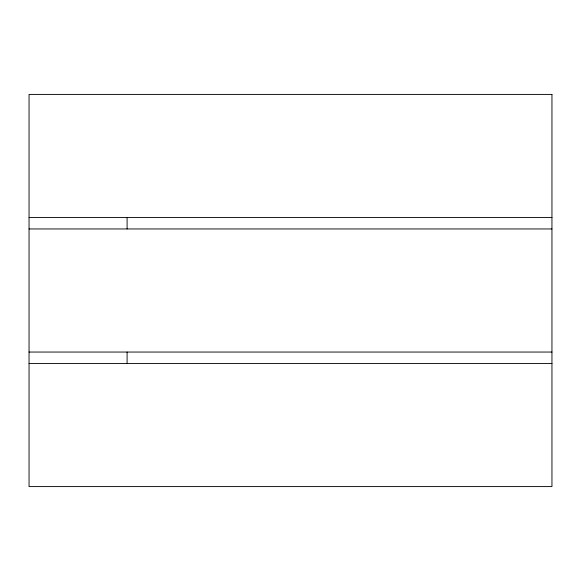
<?xml version="1.0" encoding="UTF-8"?>
<svg xmlns="http://www.w3.org/2000/svg" width="581" height="581" viewBox="0 0 581 581"><rect width="100%" height="100%" fill="white"/><g stroke="black" fill="none" stroke-linecap="round" stroke-linejoin="round"><path stroke-width="0.87" d="M29.05 217.512L551.95 217.512M29.05 228.95L551.95 228.95M29.05 352.05L551.95 352.05M29.05 363.488L551.95 363.488M127.094 217.512L127.094 228.95M127.094 352.05L127.094 363.488M551.95 94.412L29.05 94.412L29.05 486.587L551.95 486.587L551.95 94.412"/></g></svg>
